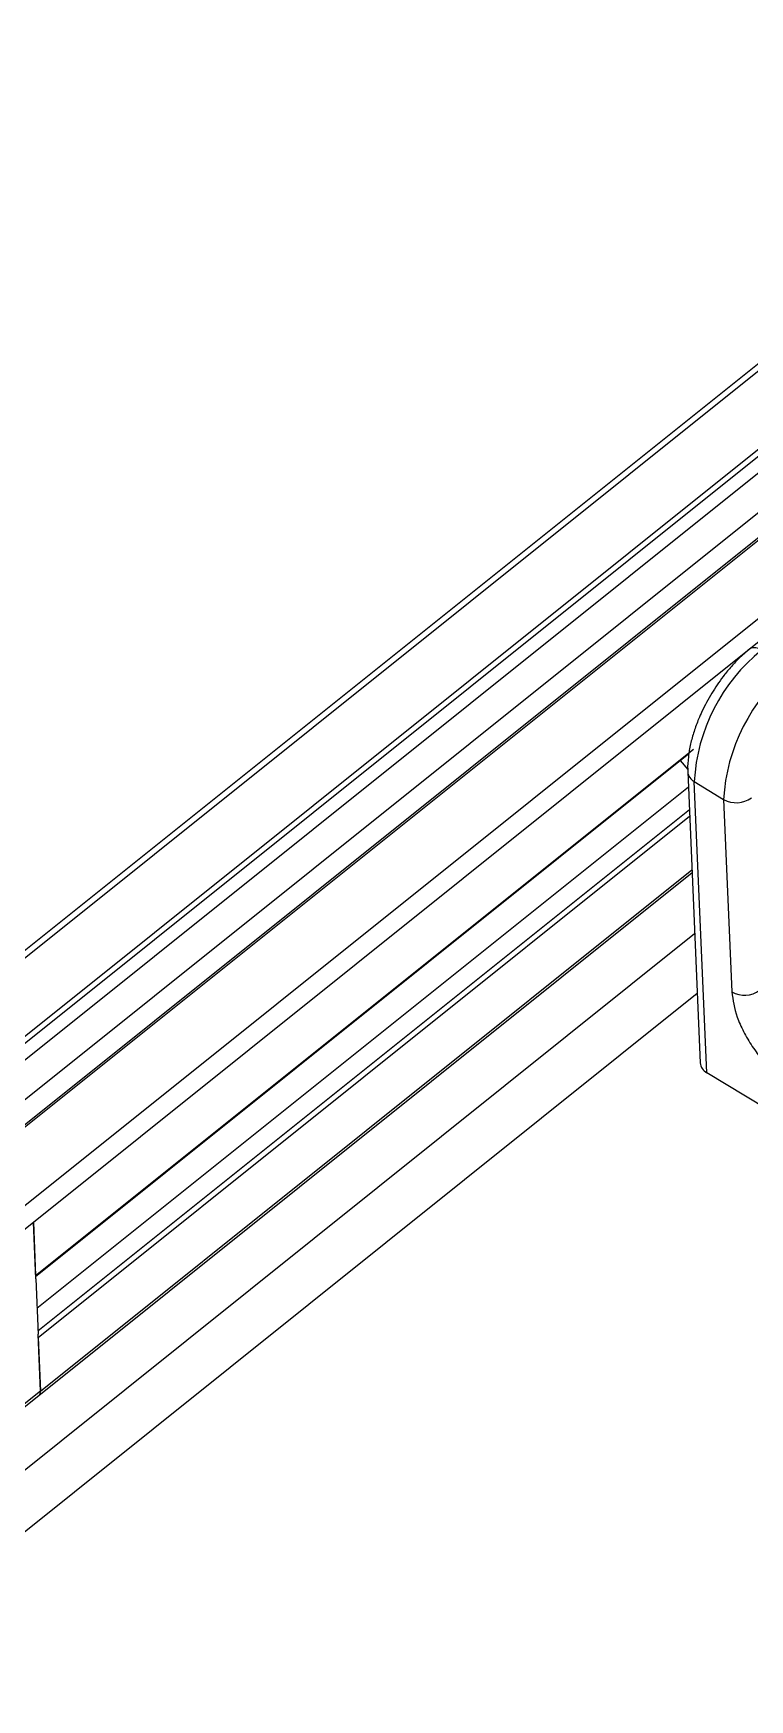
# Model space of a CAD drawing. Header units: millimetres. Extents: x -206 to 279, y 0 to 384.
# Drawn here: x -110.55 to -92.39, y 220.01 to 262.27 of the extents above; entities that cross this region are included whole.
import ezdxf

# ---------------------------------------------------------------- set-up
doc = ezdxf.new("R2010")
doc.units = ezdxf.units.MM

msp = doc.modelspace()

# ---------------------------------------------------------------- linework, layer by layer
at = {"color": 7, "linetype": 'Continuous', "lineweight": 25}
for p, q in [((-74.3025, 268.1983), (-115.3983, 235.2997)), ((-113.4333, 234.1063), (-74.1886, 265.523)), ((-112.7188, 233.6724), (-74.1473, 264.5502)), ((-74.1207, 263.9261), (-112.2603, 233.394)), ((-110.4927, 230.7446), (-93.9312, 244.0025)), ((-94.1542, 243.8241), (-93.9622, 243.6023)), ((-93.9608, 243.5376), (-93.6468, 236.1574)), ((-110.4585, 229.9421), (-93.9448, 243.1619)), ((-93.4813, 235.9113), (-93.7954, 243.2914)), ((-93.7954, 243.2914), (-93.0519, 242.8399)), ((-93.0519, 242.8399), (-92.8442, 237.9595)), ((-110.4085, 227.7292), (-93.8521, 240.9832)), ((-116.1622, 221.5238), (-93.7863, 239.4365)), ((-116.0978, 220.0121), (-93.722, 237.9247)), ((-87.2613, 232.1339), (-93.4813, 235.9113)), ((-116.1079, 227.676), (-110.5514, 232.1242)), ((-110.4901, 230.6839), (-110.5514, 232.1242)), ((-110.5514, 232.1242), (-110.4936, 230.7672)), ((-110.4901, 230.6839), (-110.4303, 229.2793)), ((-110.369, 227.839), (-110.4303, 229.2793)), ((-110.4268, 229.196), (-110.369, 227.839)), ((-110.369, 227.839), (-115.9256, 223.3907)), ((-115.9651, 223.281), (-110.4085, 227.7292))]:
    msp.add_line(p, q, dxfattribs=at)
at = {"color": 8, "linetype": 'Continuous', "lineweight": 25}
for p, q in [((-115.2699, 235.2217), (-74.2951, 268.0234)), ((-113.8574, 234.3638), (-74.2132, 266.1003)), ((-113.7306, 234.2868), (-74.2059, 265.9277)), ((-112.2218, 233.3706), (-74.1185, 263.8736)), ((-110.8093, 232.5128), (-77.8656, 258.8853)), ((-110.5514, 232.1242), (-82.3649, 254.6884)), ((-110.4936, 230.7672), (-93.8169, 244.1175)), ((-110.4341, 229.3686), (-93.9204, 242.5883)), ((-110.4268, 229.196), (-93.9131, 242.4157)), ((-110.369, 227.839), (-93.8553, 241.0587))]:
    msp.add_line(p, q, dxfattribs=at)
at = {"color": 7, "linetype": 'Continuous', "lineweight": 25}
for centre, radius, start, end in [((-89.2078, 243.0487), 4.594, 128.93373, 176.97152), ((-88.4643, 242.5972), 4.594, 128.93373, 176.97152), ((-92.7314, 243.4094), 0.6534, 240.62973, 306.13092), ((-92.5238, 238.529), 0.6534, 240.62973, 306.13092), ((-93.3386, 236.1859), 0.3095, 185.27976, 242.54142), ((-110.4912, 227.821), 0.1235, 312.02401, 8.38663)]:
    msp.add_arc(centre, radius, start, end, dxfattribs=at)
at = {"color": 8, "linetype": 'Continuous', "lineweight": 25}
for centre, radius, start, end in [((-92.2673, 246.424), 0.2629, 48.96426, 118.41388), ((-93.6579, 243.5624), 0.3039, 184.33674, 243.10182)]:
    msp.add_arc(centre, radius, start, end, dxfattribs=at)
at = {"color": 7, "linetype": 'Continuous', "lineweight": 25}
for points, knots in [([(-92.3921, 246.6542), (-92.4863, 246.5744), (-92.6542, 246.432), (-92.8783, 246.1899), (-93.114, 245.904), (-93.262, 245.6756), (-93.3549, 245.5322)], [0, 0, 0, 0, 0.2649612, 0.4727402, 0.6689581, 1, 1, 1, 1]), ([(-93.3549, 245.5322), (-93.4419, 245.3787), (-93.5642, 245.1633), (-93.7065, 244.8363), (-93.808, 244.5602), (-93.8972, 244.2379), (-93.9501, 243.9147), (-93.9717, 243.6785), (-93.9592, 243.5583), (-93.9572, 243.5393)], [0, 0, 0, 0, 0.2310362, 0.3243586, 0.4775051, 0.6333985, 0.7982421, 0.9680807, 1, 1, 1, 1]), ([(-92.8442, 237.9595), (-92.8144, 237.7518), (-92.7686, 237.4322), (-92.5524, 236.95), (-92.334, 236.5758), (-92.0674, 236.2194), (-91.6842, 235.7987), (-91.3711, 235.5776), (-91.1676, 235.4338)], [0, 0, 0, 0, 0.2394568, 0.3683607, 0.5, 0.6316393, 0.7605432, 1, 1, 1, 1])]:
    msp.add_open_spline(points, degree=3, knots=knots, dxfattribs=at)

doc.saveas('drawing.dxf')
